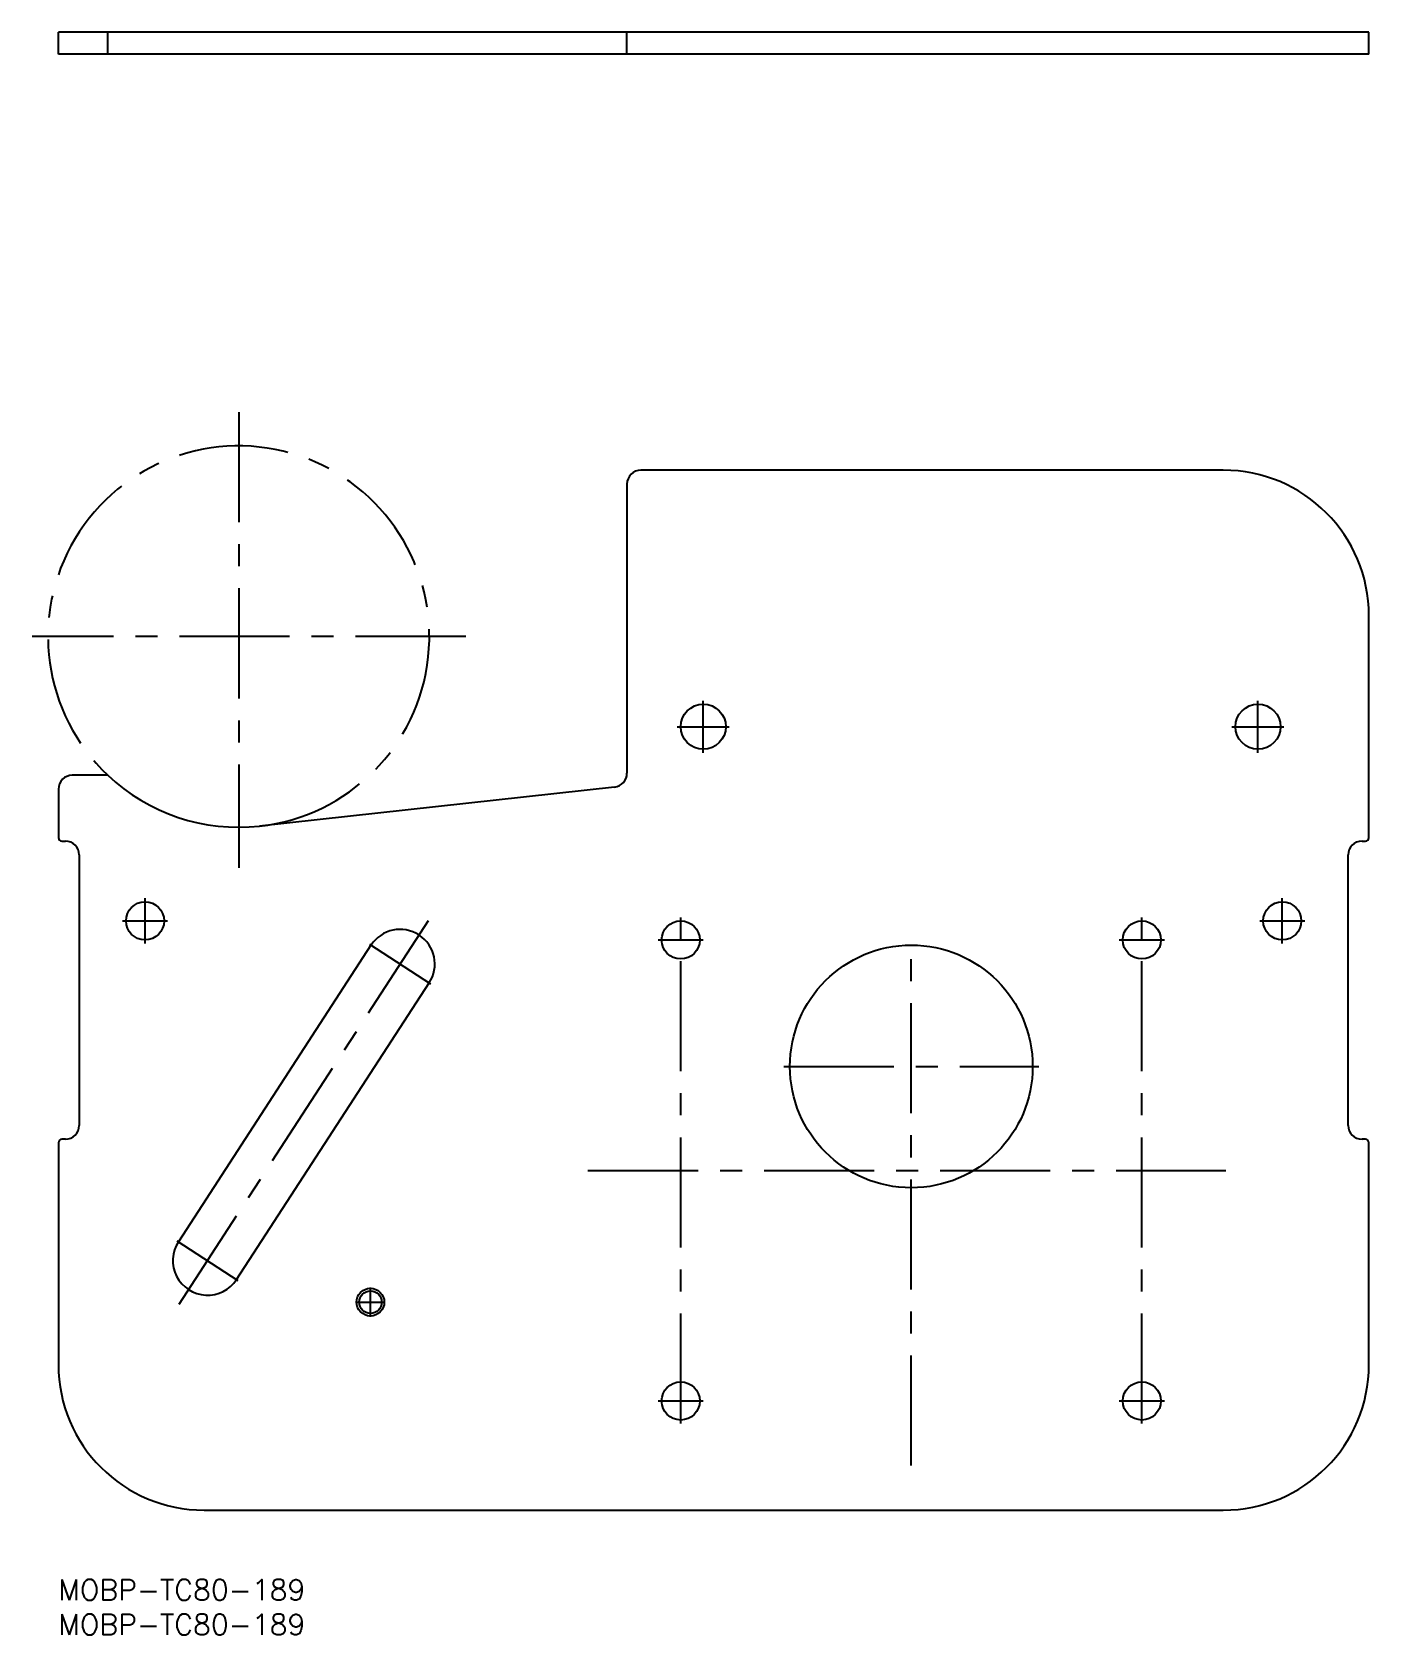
# Model space of a CAD drawing. Extents: x -4 to 189, y -8 to 223.
import ezdxf

# ---------------------------------------------------------------- set-up
doc = ezdxf.new("R2010")
doc.units = 0
doc.header["$LTSCALE"] = 0.5
doc.linetypes.add('CENTER', pattern=[50.8, 31.75, -6.35, 6.35, -6.35])
for name, color, linetype in [('MSM_CENTER', 1, 'CENTER'), ('MSM_CONTINUOUS', 7, 'CONTINUOUS'), ('MSM_NARROW', 5, 'CONTINUOUS'), ('MSM_PART_NUMBER', 7, 'CONTINUOUS')]:
    doc.layers.add(name, color=color, linetype=linetype)
doc.styles.get("Standard").update_dxf_attribs({"font": 'txt.shx', "height": 3, "bigfont": 'bigfont.shx'})

msp = doc.modelspace()

# ---------------------------------------------------------------- linework, layer by layer
at = {"layer": 'MSM_CENTER'}
for p, q in [((26, 168.37), (26, 102.63)), ((58.74, 136), (-3.8, 136)), ((93, 119.25), (93, 126.75)), ((173, 119.25), (173, 126.75)), ((89.25, 123), (96.75, 123)), ((169.25, 123), (176.75, 123)), ((12.5, 91.75), (12.5, 98.25)), ((176.5, 91.75), (176.5, 98.25)), ((9.25, 95), (15.75, 95)), ((53.32, 94.99), (17.39, 39.67)), ((89.75, 22.5), (89.75, 95.5)), ((156.25, 22.5), (156.25, 95.5)), ((173.25, 95), (179.75, 95)), ((44.87, 91.63), (53.68, 85.91)), ((86.5, 92.25), (93, 92.25)), ((123, 16.44), (123, 92.37)), ((153, 92.25), (159.5, 92.25)), ((104.62, 74), (141.38, 74)), ((76.37, 59), (168.34, 59)), ((17.1, 48.86), (25.9, 43.14)), ((45, 37.9), (45, 42.1)), ((42.9, 40), (47.1, 40)), ((86.5, 25.75), (93, 25.75)), ((153, 25.75), (159.5, 25.75))]:
    msp.add_line(p, q, dxfattribs=at)
msp.add_arc((26, 136), 27.5, 276.2836, 226.6582, dxfattribs=at)
at = {"layer": 'MSM_CONTINUOUS'}
for p, q in [((0, 220), (0, 223.2)), ((189, 223.2), (0, 223.2)), ((7.13, 220), (7.13, 223.2)), ((82, 220), (82, 223.2)), ((189, 220), (189, 223.2)), ((189, 220), (0, 220)), ((168, 160), (84, 160)), ((82, 158), (82, 116.29)), ((189, 107), (189, 139)), ((7.13, 116), (2, 116)), ((0, 114), (0, 107)), ((80.22, 114.3), (29.01, 108.67)), ((0.5, 106.5), (1, 106.5)), ((188, 106.5), (188.5, 106.5)), ((3, 104.5), (3, 65.5)), ((186, 65.5), (186, 104.5)), ((45.08, 91.5), (17.31, 48.72)), ((25.69, 43.28), (53.47, 86.05)), ((0, 63), (0, 31)), ((1, 63.5), (0.5, 63.5)), ((188.5, 63.5), (188, 63.5)), ((189, 31), (189, 63)), ((21, 10), (168, 10))]:
    msp.add_line(p, q, dxfattribs=at)
for centre, radius in [((93, 123), 3.25), ((173, 123), 3.25), ((12.5, 95), 2.75), ((176.5, 95), 2.75), ((89.75, 92.25), 2.75), ((156.25, 92.25), 2.75), ((123, 74), 17.5), ((45, 40), 1.62), ((89.75, 25.75), 2.75), ((156.25, 25.75), 2.75)]:
    msp.add_circle(centre, radius, dxfattribs=at)
for centre, radius, start, end in [((84, 158), 2, 90, 180), ((168, 139), 21, 0, 90), ((2, 114), 2, 90, 180), ((26, 136), 27.5, 226.6582, 276.2836), ((80, 116.29), 2, 276.2836, 0), ((0.5, 107), 0.5, 180, 270), ((1, 104.5), 2, 0, 90), ((188, 104.5), 2, 90, 180), ((188.5, 107), 0.5, 270, 0), ((49.28, 88.77), 5, 327, 147), ((1, 65.5), 2, 270, 0), ((188, 65.5), 2, 180, 270), ((0.5, 63), 0.5, 90, 180), ((188.5, 63), 0.5, 0, 90), ((21.5, 46), 5, 147, 327), ((21, 31), 21, 180, 270), ((168, 31), 21, 270, 0)]:
    msp.add_arc(centre, radius, start, end, dxfattribs=at)
at = {"layer": 'MSM_NARROW'}
msp.add_circle((45, 40), 2, dxfattribs=at)

# ---------------------------------------------------------------- texts
at = {"layer": 'MSM_PART_NUMBER'}
for p in [(0, -3), (0, -8)]:
    msp.add_text('MOBP-TC80-189', height=3, dxfattribs=at).set_placement(p)

doc.saveas('drawing.dxf')
